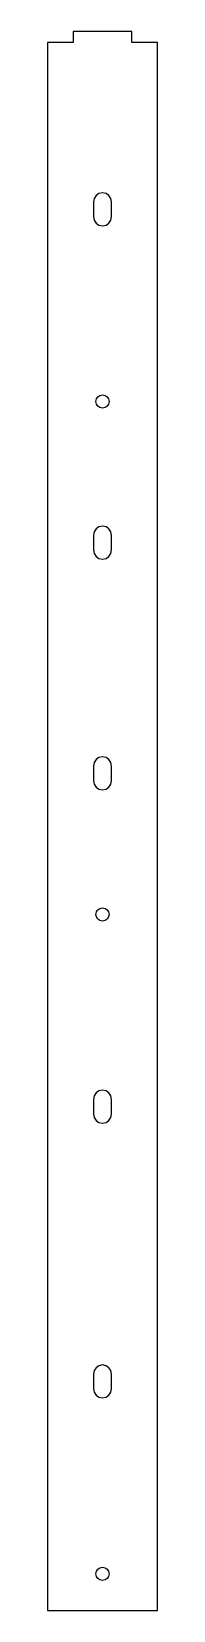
# Model space of a CAD drawing. Header units: millimetres. Extents: x 0 to 30, y 0 to 431.
import ezdxf

# ---------------------------------------------------------------- set-up
doc = ezdxf.new("R2010")
doc.units = ezdxf.units.MM
doc.layers.add('CUT', color=1, linetype='Continuous')

msp = doc.modelspace()

# ---------------------------------------------------------------- linework, layer by layer
at = {"layer": 'CUT'}
for points in [[(0, 0), (30, 0), (30, 428), (23, 428), (23, 431), (7, 431), (7, 428), (0, 428)], [(17.5, 384.5), (17.31, 385.457), (16.768, 386.268), (15.957, 386.81), (15, 387), (14.043, 386.81), (13.232, 386.268), (12.69, 385.457), (12.5, 384.5), (12.5, 380.5), (12.69, 379.543), (13.232, 378.732), (14.043, 378.19), (15, 378), (15.957, 378.19), (16.768, 378.732), (17.31, 379.543), (17.5, 380.5)], [(17.5, 293.5), (17.31, 294.457), (16.768, 295.268), (15.957, 295.81), (15, 296), (14.043, 295.81), (13.232, 295.268), (12.69, 294.457), (12.5, 293.5), (12.5, 289.5), (12.69, 288.543), (13.232, 287.732), (14.043, 287.19), (15, 287), (15.957, 287.19), (16.768, 287.732), (17.31, 288.543), (17.5, 289.5)], [(17.5, 230.5), (17.31, 231.457), (16.768, 232.268), (15.957, 232.81), (15, 233), (14.043, 232.81), (13.232, 232.268), (12.69, 231.457), (12.5, 230.5), (12.5, 226.5), (12.69, 225.543), (13.232, 224.732), (14.043, 224.19), (15, 224), (15.957, 224.19), (16.768, 224.732), (17.31, 225.543), (17.5, 226.5)], [(17.5, 139.5), (17.31, 140.457), (16.768, 141.268), (15.957, 141.81), (15, 142), (14.043, 141.81), (13.232, 141.268), (12.69, 140.457), (12.5, 139.5), (12.5, 135.5), (12.69, 134.543), (13.232, 133.732), (14.043, 133.19), (15, 133), (15.957, 133.19), (16.768, 133.732), (17.31, 134.543), (17.5, 135.5)], [(17.5, 64.5), (17.31, 65.457), (16.768, 66.268), (15.957, 66.81), (15, 67), (14.043, 66.81), (13.232, 66.268), (12.69, 65.457), (12.5, 64.5), (12.5, 60.5), (12.69, 59.543), (13.232, 58.732), (14.043, 58.19), (15, 58), (15.957, 58.19), (16.768, 58.732), (17.31, 59.543), (17.5, 60.5)]]:
    msp.add_lwpolyline(points, close=True, dxfattribs=at)
for centre in [(15, 330), (15, 190), (15, 10)]:
    msp.add_circle(centre, 1.8, dxfattribs=at)

doc.saveas('drawing.dxf')
